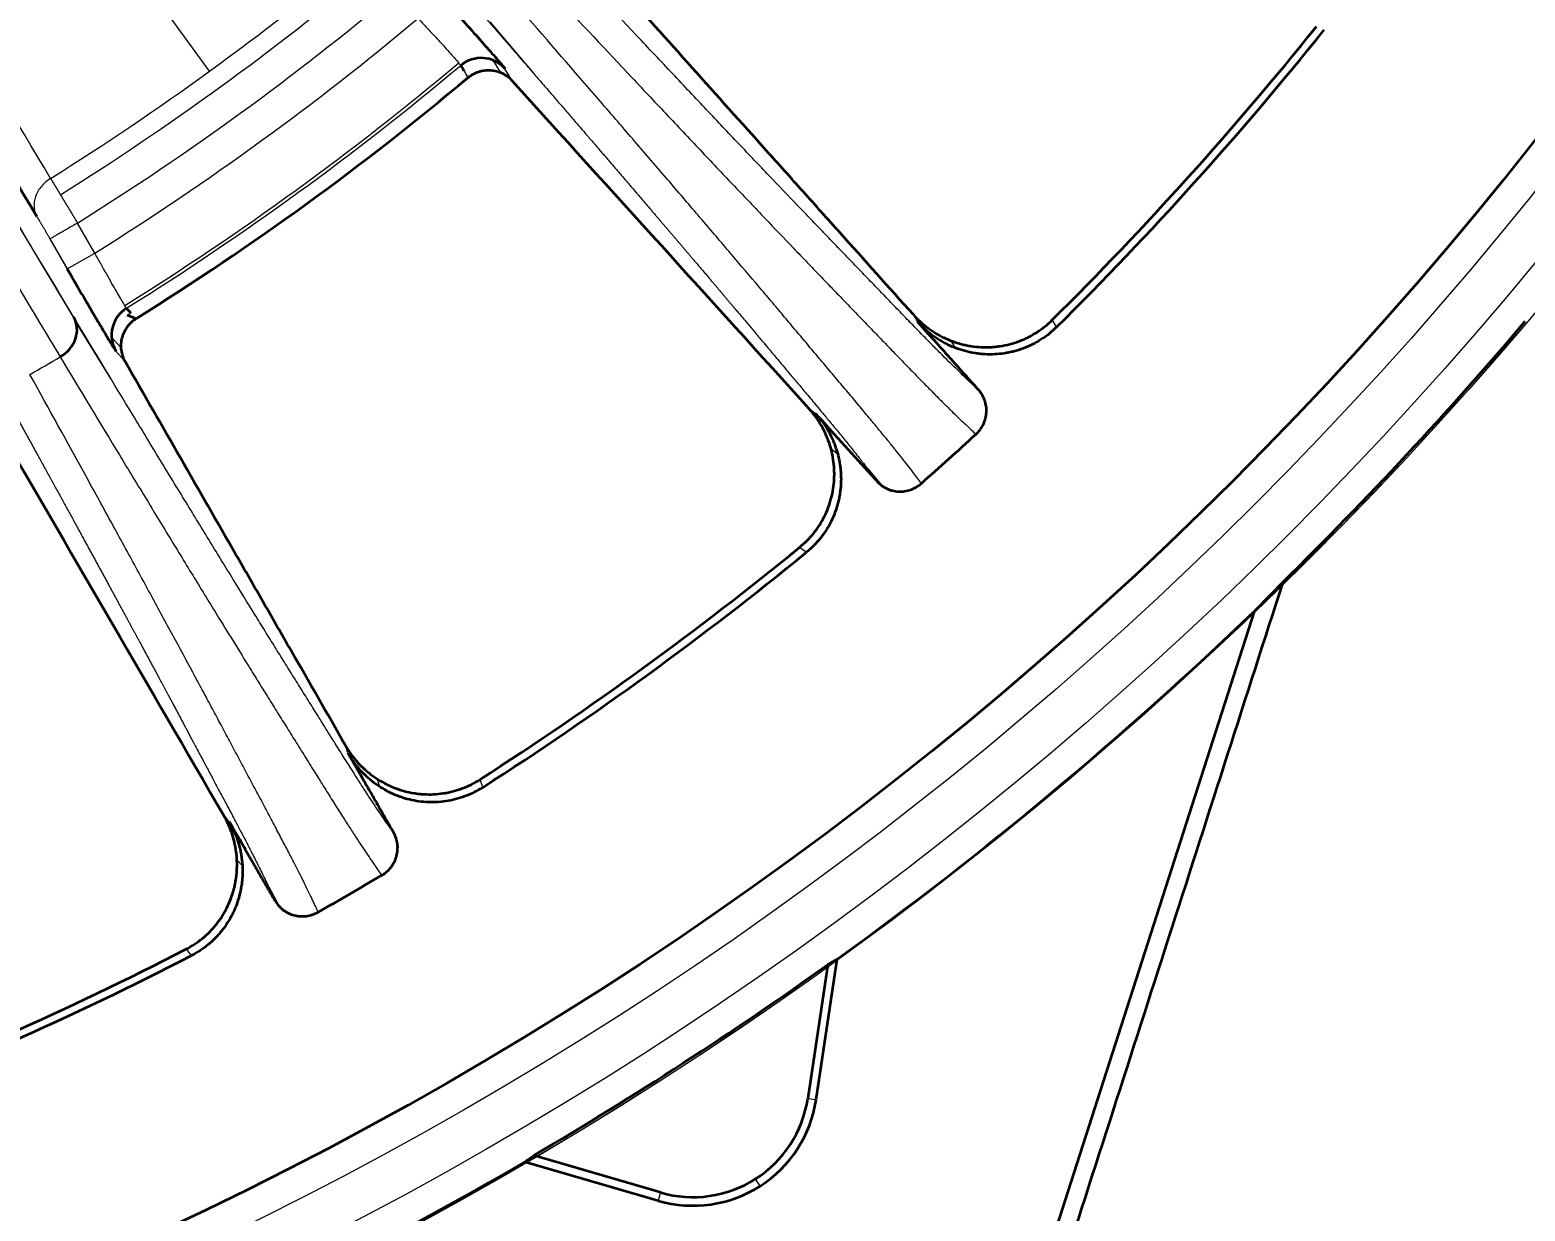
# Model space of a CAD drawing. Header units: millimetres. Extents: x 261 to 3841, y 268 to 4746.
# Drawn here: x 437.51 to 461.14, y 422.74 to 441.41 of the extents above; entities that cross this region are included whole.
import ezdxf
from ezdxf.lldxf.tags import DXFTag

# ---------------------------------------------------------------- set-up
doc = ezdxf.new("R2010")
doc.units = ezdxf.units.MM
doc.layers.add('20', color=7, linetype='Continuous', true_color=0xffffff)
doc.layers.add('dim', color=82, linetype='Continuous', lineweight=5)
doc.styles.add('TXT', font='txt.shx', dxfattribs={"bigfont": 'gbcbig.shx'})
tags = doc.linetypes.add('DASHED', pattern=[25.72, 12.86, -12.86]).pattern_tags.tags
tags[6:7] = [DXFTag(74, 4), DXFTag(75, 0), DXFTag(340, '0'), DXFTag(46, 0.0), DXFTag(50, 0.0), DXFTag(44, 0.0), DXFTag(45, 0.0)]
tags[4:5] = [DXFTag(74, 4), DXFTag(75, 0), DXFTag(340, '0'), DXFTag(46, 0.0), DXFTag(50, 0.0), DXFTag(44, 0.0), DXFTag(45, 0.0)]
doc.dimstyles.new('2-2', dxfattribs={"dimscale": 2, "dimtxt": 2.5, "dimasz": 2, "dimexe": 0.5, "dimexo": 0.5, "dimgap": 0.66, "dimtad": 0, "dimzin": 9, "dimdsep": 46, "dimtxsty": 'TXT', "dimblk": 'CLOSEDBLANK', "dimcen": 0.1, "dimclrd": 256, "dimclre": 256, "dimclrt": 7, "dimazin": 2, "dimtfac": 1, "dimtofl": 0, "dimtmove": 0, "dimatfit": 0, "dimldrblk": 'CLOSEDBLANK', "dimfxl": 0, "dimlwd": 0, "dimlwe": 0, "dimarcsym": 0})

# ---------------------------------------------------------------- blocks, each defined once
blk = doc.blocks.new('*D29')
at = {"layer": 'DEFPOINTS', "color": 0, "lineweight": 18, "transparency": 16777216}
for p in [(414.609, 446.191), (459.479, 356.191), (570.876, 356.191)]:
    blk.add_point(p, dxfattribs=at)
at = {"layer": 'dim', "lineweight": 0, "transparency": 16777216}
blk.add_line((460.479, 356.191), (570.876, 356.191), dxfattribs=at)
at = {"layer": 'dim', "color": 7, "lineweight": 18, "transparency": 16777216, "insert": (575.625, 356.191), "char_height": 5, "attachment_point": 5, "style": 'TXT'}
blk.add_mtext('90', dxfattribs=at)
blk = doc.blocks.new('_ClosedBlank')
at = {"color": 0, "linetype": 'ByBlock', "lineweight": -2}
for p, q in [((-1, 0.1667), (0, 0)), ((-1, 0.1667), (-1, -0.1667)), ((0, 0), (-1, -0.1667))]:
    blk.add_line(p, q, dxfattribs=at)
blk = doc.blocks.new('*D30')
at = {"layer": 'DEFPOINTS', "color": 0, "lineweight": 18, "transparency": 16777216}
for p in [(414.609, 446.191), (542.206, 271.191), (570.876, 271.191)]:
    blk.add_point(p, dxfattribs=at)
at = {"layer": 'dim', "lineweight": 0, "transparency": 16777216}
blk.add_line((543.205, 271.191), (570.876, 271.191), dxfattribs=at)
at = {"layer": 'dim', "color": 7, "lineweight": 18, "transparency": 16777216, "insert": (577.708, 271.191), "char_height": 5, "attachment_point": 5, "style": 'TXT'}
blk.add_mtext('175', dxfattribs=at)

msp = doc.modelspace()

# ---------------------------------------------------------------- linework, layer by layer
at = {"layer": '20', "color": 7, "linetype": 'Continuous', "lineweight": 13}
for p, q in [((440.353, 440.756), (432.76, 451.207)), ((444.782, 441.536), (445.463, 440.73)), ((444.827, 440.93), (444.941, 440.739)), ((445.127, 440.613), (445.019, 440.795)), ((436.322, 439.996), (438.239, 436.798)), ((438.54, 437.882), (438.267, 438.356)), ((438.103, 437.635), (437.834, 438.101)), ((438.11, 437.633), (437.836, 438.107)), ((438.105, 437.631), (438.54, 437.882)), ((438.799, 435.889), (438.243, 436.785)), ((438.952, 436.388), (438.805, 436.555)), ((438.874, 436.33), (439.014, 436.172)), ((452.139, 436.382), (452.071, 436.495)), ((450.276, 434.705), (450.171, 434.784)), ((450.75, 434.471), (450.976, 434.204)), ((443.041, 429.449), (442.999, 429.574)), ((440.872, 428.197), (440.785, 428.296)), ((441.287, 427.869), (441.452, 427.561)), ((449.808, 424.524), (449.931, 424.505)), ((449.052, 423.14), (448.979, 423.253)), ((447.444, 422.914), (447.478, 423.033))]:
    msp.add_line(p, q, dxfattribs=at)
at = {"layer": '20', "color": 7, "linetype": 'Continuous', "lineweight": 35}
for p, q in [((456.856, 432.22), (450.042, 411.014)), ((450.119, 426.641), (449.803, 424.524)), ((449.936, 424.505), (450.267, 426.726)), ((447.48, 423.037), (445.475, 423.622)), ((445.339, 423.522), (447.442, 422.909))]:
    msp.add_line(p, q, dxfattribs=at)
at = {"layer": '20', "color": 7, "linetype": 'DASHED', "lineweight": 13}
for radius in [60.992, 60.991]:
    msp.add_circle((414.609, 476.191), radius, dxfattribs=at)
at = {"layer": '20', "color": 7, "linetype": 'Continuous', "lineweight": 13}
for radius in [60.489, 59.774, 59.271]:
    msp.add_circle((414.609, 476.191), radius, dxfattribs=at)
at = {"layer": '20', "color": 7, "linetype": 'Continuous', "lineweight": 35}
msp.add_circle((414.609, 476.191), 59.271, dxfattribs=at)
at = {"layer": '20', "color": 7, "linetype": 'Continuous', "lineweight": 13}
for radius, start, end in [(43.799, 302.0337, 309.9663), (44.1, 302.0286, 309.971), (44.622, 302.0179, 309.9821), (45.17, 301.9934, 310.0066), (46.123, 301.9455, 310.0545), (46.173, 301.9475, 310.0525), (46.291, 299.6576, 300.3423)]:
    msp.add_arc((414.609, 476.191), radius, start, end, dxfattribs=at)
at = {"layer": '20', "color": 7, "linetype": 'Continuous', "lineweight": 35}
for centre, radius, start, end in [((414.609, 476.191), 55.453, 314.774, 321.226), ((414.609, 476.191), 55.582, 314.7401, 321.2599), ((414.609, 476.191), 46.395, 302.0044, 310.0075), ((414.609, 476.191), 60.96, 314.46333, 319.75037), ((414.609, 476.191), 55.927, 311.4048, 312.5952), ((414.609, 476.191), 55.453, 302.774, 309.226), ((414.609, 476.191), 55.582, 302.7401, 309.2599), ((414.609, 476.191), 60.978, 305.78793, 313.85517), ((414.609, 476.191), 55.927, 299.4047, 300.5951), ((414.609, 476.191), 55.453, 290.774, 297.226), ((414.609, 476.191), 55.582, 290.7401, 297.2599), ((414.609, 476.191), 60.96, 300.42011, 305.62826), ((447.992, 424.795), 1.965, 253.7347, 351.5029), ((447.992, 424.795), 1.831, 253.7347, 351.5029), ((414.609, 476.191), 60.978, 285.78793, 300.26236)]:
    msp.add_arc(centre, radius, start, end, dxfattribs=at)
for centre, major_axis, ratio, start_param, end_param in [((444.643, 440.463), (0.432, 0.256), 0.998592, 0.198743, 1.735037), ((439.306, 436.585), (0.377, 0.332), 0.998592, 1.406579, 2.94291), ((437.773, 436.617), (-0.43, -0.259), 0.869513, 1.56011, 3.120388), ((410.897, 477.383), (-61.381, 19.683), 0.998171, 2.674503, 2.684561), ((421.9, 475.065), (-55.913, 7.044), 0.991372, 2.219581, 2.222621), ((412.537, 469.139), (15.358, 54.353), 0.991507, 4.044532, 4.04753)]:
    msp.add_ellipse(centre, major_axis=major_axis, ratio=ratio, start_param=start_param, end_param=end_param, dxfattribs=at)
at = {"layer": '20', "color": 7, "linetype": 'Continuous', "lineweight": 13}
for points in [[(437.841, 439.06), (435.631, 442.756), (433.422, 446.452), (431.213, 450.147)], [(444.375, 440.756), (444.394, 440.723), (444.413, 440.691), (444.433, 440.658)], [(439.103, 436.933), (439.088, 436.923), (439.072, 436.913), (439.057, 436.904)], [(453.73, 436.715), (453.709, 436.75), (453.688, 436.785), (453.668, 436.82)], [(449.68, 433.23), (449.713, 433.206), (449.746, 433.182), (449.779, 433.157)], [(444.667, 429.443), (444.654, 429.482), (444.641, 429.521), (444.628, 429.56)], [(439.982, 426.877), (440.009, 426.847), (440.036, 426.816), (440.063, 426.785)]]:
    msp.add_open_spline(points, degree=3, dxfattribs=at)
at = {"layer": '20', "color": 7, "linetype": 'Continuous', "lineweight": 35}
for points, degree in [([(430.787, 449.904), (433.066, 446.09), (435.344, 442.275), (437.623, 438.461)], 3), ([(444.321, 440.847), (444.338, 440.818), (444.355, 440.789), (444.372, 440.76)], 3), ([(445.129, 440.609), (446.707, 438.865), (448.271, 437.137), (449.822, 435.424)], 3), ([(439.041, 437.011), (439.063, 436.986), (439.085, 436.96), (439.107, 436.935)], 3), ([(439.053, 436.901), (439.101, 436.883), (439.149, 436.865), (439.197, 436.847)], 3), ([(451.538, 436.796), (451.651, 436.669), (451.764, 436.543), (451.877, 436.417)], 3), ([(451.877, 436.417), (452.191, 436.066), (452.504, 435.716)], 2), ([(449.927, 435.345), (450.041, 435.219), (450.155, 435.094), (450.269, 434.968)], 3), ([(437.065, 435.041), (438.245, 433.007), (439.416, 430.991), (440.577, 428.994)], 3), ([(457.308, 432.683), (450.292, 410.848)], 1), ([(442.541, 429.978), (442.625, 429.831), (442.709, 429.684), (442.794, 429.537)], 3), ([(440.663, 428.895), (440.749, 428.748), (440.834, 428.601), (440.919, 428.455)], 3), ([(441.391, 427.643), (441.155, 428.048), (440.919, 428.455)], 2)]:
    msp.add_open_spline(points, degree=degree, dxfattribs=at)
at = {"layer": '20', "color": 7, "linetype": 'Continuous', "lineweight": 13}
for points, knots in [([(452.504, 435.716), (452.455, 435.76), (452.402, 435.809), (452.284, 435.921), (452.219, 435.984), (452.072, 436.127), (451.99, 436.208), (451.853, 436.346), (451.805, 436.394), (451.703, 436.497), (451.65, 436.551), (451.539, 436.665), (451.481, 436.725), (451.361, 436.848), (451.3, 436.912), (451.173, 437.043), (451.108, 437.11), (450.978, 437.246), (450.912, 437.314), (450.779, 437.452), (450.713, 437.521), (450.581, 437.657), (450.516, 437.725), (450.386, 437.86), (450.321, 437.927), (450.191, 438.062), (450.126, 438.13), (449.992, 438.269), (449.924, 438.34), (449.785, 438.485), (449.714, 438.559), (449.497, 438.785), (449.348, 438.941), (449.038, 439.266), (448.879, 439.434), (448.549, 439.782), (448.379, 439.961), (448.03, 440.331), (447.851, 440.521), (447.482, 440.912), (447.292, 441.114), (446.709, 441.734), (446.3, 442.171), (445.871, 442.631)], [0, 0, 0, 0, 0.062521, 0.062521, 0.125043, 0.125043, 0.187564, 0.187564, 0.218825, 0.218825, 0.250086, 0.250086, 0.281347, 0.281347, 0.312607, 0.312607, 0.343868, 0.343868, 0.375129, 0.375129, 0.40639, 0.40639, 0.43765, 0.43765, 0.468911, 0.468911, 0.500172, 0.500172, 0.531433, 0.531433, 0.562693, 0.562693, 0.625215, 0.625215, 0.687736, 0.687736, 0.750258, 0.750258, 0.812779, 0.812779, 0.875301, 0.875301, 1, 1, 1, 1]), ([(445.788, 441.975), (446.221, 441.512), (446.633, 441.073), (447.219, 440.448), (447.409, 440.246), (447.78, 439.853), (447.96, 439.662), (448.31, 439.291), (448.481, 439.111), (448.812, 438.762), (448.972, 438.593), (449.283, 438.267), (449.433, 438.11), (449.651, 437.882), (449.722, 437.808), (449.862, 437.662), (449.931, 437.591), (450.032, 437.486), (450.065, 437.451), (450.131, 437.383), (450.164, 437.349), (450.261, 437.248), (450.326, 437.181), (450.455, 437.047), (450.52, 436.98), (450.651, 436.844), (450.717, 436.775), (450.849, 436.638), (450.915, 436.57), (451.046, 436.434), (451.111, 436.366), (451.238, 436.235), (451.3, 436.17), (451.421, 436.045), (451.48, 435.985), (451.593, 435.869), (451.647, 435.814), (451.75, 435.71), (451.799, 435.66), (451.892, 435.566), (451.936, 435.522), (452.02, 435.44), (452.059, 435.401), (452.171, 435.291), (452.238, 435.227), (452.358, 435.114), (452.412, 435.064), (452.461, 435.019)], [0, 0, 0, 0, 0.125, 0.125, 0.1875, 0.1875, 0.25, 0.25, 0.3125, 0.3125, 0.375, 0.375, 0.4375, 0.4375, 0.46875, 0.46875, 0.5, 0.5, 0.515625, 0.515625, 0.53125, 0.53125, 0.5625, 0.5625, 0.59375, 0.59375, 0.625, 0.625, 0.65625, 0.65625, 0.6875, 0.6875, 0.71875, 0.71875, 0.75, 0.75, 0.78125, 0.78125, 0.8125, 0.8125, 0.84375, 0.84375, 0.875, 0.875, 0.9375, 0.9375, 1, 1, 1, 1]), ([(443.647, 441.592), (443.69, 441.545), (443.734, 441.499), (443.819, 441.407), (443.86, 441.362), (443.94, 441.275), (443.979, 441.233), (444.051, 441.154), (444.085, 441.117), (444.147, 441.048), (444.175, 441.017), (444.224, 440.962), (444.245, 440.937), (444.28, 440.897), (444.294, 440.881), (444.31, 440.861), (444.315, 440.855), (444.318, 440.851)], [0, 0, 0, 0, 0.13013, 0.13013, 0.26026, 0.26026, 0.39039, 0.39039, 0.520519, 0.520519, 0.650649, 0.650649, 0.780779, 0.780779, 0.910909, 0.910909, 1, 1, 1, 1]), ([(444.717, 441.591), (444.743, 441.561), (444.797, 441.499), (444.878, 441.406), (444.958, 441.313), (445.037, 441.222), (445.115, 441.132), (445.191, 441.044), (445.267, 440.957), (445.341, 440.871), (445.414, 440.787), (445.486, 440.703), (445.557, 440.621), (445.627, 440.541), (445.695, 440.461), (445.763, 440.383), (445.829, 440.306), (445.894, 440.231), (445.959, 440.156), (446.022, 440.083), (446.084, 440.01), (446.145, 439.939), (446.206, 439.87), (446.265, 439.801), (446.323, 439.733), (446.38, 439.667), (446.437, 439.601), (446.492, 439.537), (446.547, 439.473), (446.6, 439.411), (446.653, 439.35), (446.704, 439.29), (446.755, 439.23), (446.805, 439.172), (446.855, 439.115), (446.903, 439.059), (446.95, 439.003), (446.997, 438.949), (447.043, 438.895), (447.088, 438.843), (447.132, 438.791), (447.176, 438.74), (447.218, 438.69), (447.26, 438.641), (447.301, 438.593), (447.342, 438.546), (447.381, 438.5), (447.42, 438.454), (447.458, 438.41), (447.496, 438.366), (447.533, 438.323), (447.569, 438.281), (447.604, 438.239), (447.639, 438.199), (447.672, 438.159), (447.706, 438.12), (447.738, 438.082), (447.77, 438.044), (447.801, 438.008), (447.832, 437.972), (447.862, 437.936), (447.891, 437.902), (447.92, 437.868), (447.948, 437.835), (447.975, 437.803), (448.002, 437.771), (448.029, 437.741), (448.054, 437.71), (448.079, 437.681), (448.104, 437.652), (448.128, 437.624), (448.151, 437.597), (448.174, 437.57), (448.196, 437.544), (448.217, 437.518), (448.239, 437.493), (448.259, 437.469), (448.279, 437.445), (448.299, 437.422), (448.317, 437.4), (448.336, 437.378), (448.354, 437.357), (448.371, 437.337), (448.388, 437.317), (448.404, 437.297), (448.42, 437.279), (448.436, 437.26), (448.45, 437.243), (448.465, 437.226), (448.479, 437.209), (448.492, 437.193), (448.505, 437.178), (448.518, 437.163), (448.53, 437.149), (448.541, 437.135), (448.552, 437.122), (448.563, 437.11), (448.573, 437.098), (448.583, 437.086), (448.592, 437.075), (448.601, 437.065), (448.609, 437.055), (448.617, 437.045), (448.625, 437.036), (448.632, 437.028), (448.638, 437.02), (448.645, 437.013), (448.65, 437.006), (448.656, 437), (448.66, 436.994), (448.665, 436.989), (448.669, 436.984), (448.673, 436.98), (448.676, 436.976), (448.678, 436.973), (448.681, 436.97), (448.683, 436.968), (448.684, 436.966), (448.685, 436.965), (448.686, 436.964), (448.735, 436.906), (448.817, 436.808), (448.92, 436.685), (449.013, 436.575), (449.1, 436.471), (449.189, 436.366), (449.257, 436.285), (449.321, 436.209), (449.396, 436.119), (449.498, 435.998), (449.623, 435.849), (449.77, 435.674), (449.889, 435.533), (449.975, 435.43), (450.027, 435.367), (450.084, 435.299), (450.144, 435.226), (450.208, 435.149), (450.298, 435.039), (450.416, 434.895), (450.527, 434.756), (450.612, 434.649), (450.668, 434.578), (450.712, 434.521), (450.741, 434.484), (450.76, 434.459), (450.772, 434.443), (450.784, 434.428), (450.795, 434.412), (450.807, 434.397), (450.818, 434.382), (450.829, 434.368), (450.84, 434.353), (450.85, 434.339), (450.86, 434.325), (450.871, 434.312), (450.88, 434.298), (450.89, 434.285), (450.897, 434.276), (450.9, 434.272)], [0, 0, 0, 0, 0.008025, 0.016323, 0.024551, 0.032708, 0.040795, 0.04881, 0.056756, 0.064631, 0.072435, 0.080168, 0.087831, 0.095424, 0.102946, 0.110397, 0.117777, 0.125087, 0.132327, 0.139496, 0.146594, 0.153621, 0.160578, 0.167465, 0.174281, 0.181026, 0.187701, 0.194306, 0.200839, 0.207303, 0.213696, 0.220018, 0.22627, 0.232451, 0.238562, 0.244603, 0.250572, 0.256471, 0.262299, 0.268057, 0.273744, 0.27936, 0.284905, 0.29038, 0.295785, 0.301118, 0.306381, 0.311573, 0.316695, 0.321746, 0.326726, 0.331635, 0.336474, 0.341243, 0.34594, 0.350567, 0.355124, 0.359609, 0.364025, 0.368369, 0.372643, 0.376846, 0.380978, 0.38504, 0.389032, 0.392952, 0.396802, 0.400582, 0.40429, 0.407928, 0.411496, 0.414993, 0.418419, 0.421774, 0.425059, 0.428274, 0.431417, 0.43449, 0.437493, 0.440425, 0.443286, 0.446076, 0.448796, 0.451446, 0.454024, 0.456532, 0.45897, 0.461337, 0.463633, 0.465858, 0.468013, 0.470098, 0.472111, 0.474054, 0.475927, 0.477728, 0.479459, 0.48112, 0.48271, 0.484229, 0.485678, 0.487056, 0.488363, 0.4896, 0.490766, 0.491861, 0.492886, 0.493841, 0.494724, 0.495537, 0.49628, 0.496951, 0.497552, 0.498083, 0.498543, 0.498932, 0.49925, 0.499498, 0.499676, 0.499782, 0.499818, 0.524255, 0.542145, 0.553472, 0.572373, 0.587632, 0.599245, 0.607211, 0.620351, 0.637658, 0.659123, 0.684738, 0.71449, 0.723397, 0.733498, 0.744791, 0.757278, 0.770957, 0.78583, 0.818469, 0.857157, 0.879689, 0.899099, 0.915384, 0.928542, 0.933644, 0.938746, 0.943849, 0.948952, 0.954055, 0.959159, 0.964263, 0.969368, 0.974472, 0.979577, 0.984682, 0.989788, 0.994894, 1, 1, 1, 1]), ([(451.598, 434.242), (451.558, 434.295), (451.514, 434.354), (451.414, 434.486), (451.357, 434.558), (451.26, 434.681), (451.226, 434.725), (451.152, 434.816), (451.113, 434.865), (451.03, 434.967), (450.985, 435.021), (450.892, 435.135), (450.843, 435.194), (450.74, 435.318), (450.686, 435.383), (450.574, 435.517), (450.517, 435.585), (450.399, 435.726), (450.339, 435.797), (450.217, 435.942), (450.156, 436.015), (450.034, 436.16), (449.972, 436.233), (449.881, 436.341), (449.851, 436.377), (449.791, 436.449), (449.761, 436.485), (449.671, 436.592), (449.611, 436.663), (449.491, 436.806), (449.43, 436.879), (449.305, 437.027), (449.241, 437.103), (449.111, 437.257), (449.044, 437.336), (448.841, 437.576), (448.7, 437.742), (448.408, 438.085), (448.257, 438.262), (447.944, 438.628), (447.783, 438.816), (447.45, 439.204), (447.279, 439.403), (446.927, 439.812), (446.746, 440.023), (446.186, 440.671), (445.792, 441.126), (445.377, 441.605)], [0, 0, 0, 0, 0.0625, 0.0625, 0.125, 0.125, 0.15625, 0.15625, 0.1875, 0.1875, 0.21875, 0.21875, 0.25, 0.25, 0.28125, 0.28125, 0.3125, 0.3125, 0.34375, 0.34375, 0.375, 0.375, 0.40625, 0.40625, 0.421875, 0.421875, 0.4375, 0.4375, 0.46875, 0.46875, 0.5, 0.5, 0.53125, 0.53125, 0.5625, 0.5625, 0.625, 0.625, 0.6875, 0.6875, 0.75, 0.75, 0.8125, 0.8125, 0.875, 0.875, 1, 1, 1, 1]), ([(438.205, 436.873), (437.912, 437.36), (437.301, 438.377), (436.637, 439.487), (436.296, 440.058)], [0, 0, 0, 0, 0.49989, 1, 1, 1, 1]), ([(436.068, 439.452), (436.153, 439.31), (436.237, 439.168), (436.406, 438.885), (436.491, 438.744), (436.742, 438.325), (436.906, 438.051), (437.388, 437.246), (437.697, 436.732), (437.993, 436.24)], [0, 0, 0, 0, 0.123905, 0.123905, 0.249061, 0.249061, 0.499374, 0.499374, 1, 1, 1, 1]), ([(437.841, 439.06), (437.816, 439.045), (437.791, 439.027), (437.744, 438.987), (437.721, 438.965), (437.68, 438.917), (437.661, 438.891), (437.628, 438.836), (437.615, 438.807), (437.594, 438.749), (437.587, 438.72), (437.578, 438.662), (437.578, 438.633), (437.582, 438.578), (437.587, 438.552), (437.601, 438.505), (437.611, 438.484), (437.621, 438.465)], [0, 0, 0, 0, 0.126107, 0.126107, 0.252215, 0.252215, 0.378322, 0.378322, 0.504429, 0.504429, 0.630537, 0.630537, 0.756644, 0.756644, 0.882751, 0.882751, 1, 1, 1, 1]), ([(437.841, 439.06), (437.842, 439.058), (437.844, 439.055), (437.847, 439.049), (437.85, 439.044), (437.854, 439.038), (437.857, 439.033), (437.861, 439.027), (437.865, 439.021), (437.868, 439.015), (437.872, 439.008), (437.876, 439.002), (437.88, 438.996), (437.884, 438.989), (437.888, 438.983), (437.892, 438.976), (437.896, 438.969), (437.9, 438.962), (437.905, 438.955), (437.909, 438.948), (437.914, 438.94), (437.918, 438.933), (437.923, 438.925), (437.927, 438.918), (437.932, 438.91), (437.937, 438.902), (437.942, 438.894), (437.947, 438.886), (437.952, 438.877), (437.957, 438.869), (437.962, 438.86), (437.967, 438.852), (437.973, 438.843), (437.978, 438.834), (437.983, 438.825), (437.989, 438.816), (437.994, 438.807), (438, 438.798), (438.006, 438.788), (438.012, 438.779), (438.017, 438.769), (438.023, 438.759), (438.029, 438.749), (438.035, 438.739), (438.041, 438.729), (438.048, 438.719), (438.054, 438.709), (438.06, 438.698), (438.067, 438.688), (438.073, 438.677), (438.079, 438.666), (438.086, 438.656), (438.093, 438.645), (438.099, 438.634), (438.106, 438.622), (438.113, 438.611), (438.12, 438.6), (438.127, 438.588), (438.134, 438.577), (438.141, 438.565), (438.148, 438.554), (438.155, 438.542), (438.162, 438.53), (438.169, 438.518), (438.176, 438.506), (438.184, 438.494), (438.191, 438.482), (438.198, 438.469), (438.206, 438.457), (438.213, 438.445), (438.221, 438.432), (438.228, 438.42), (438.236, 438.407), (438.244, 438.394), (438.251, 438.382), (438.259, 438.369), (438.264, 438.36), (438.267, 438.356)], [0, 0, 0, 0, 0.011136, 0.022331, 0.033585, 0.044899, 0.056273, 0.067705, 0.079197, 0.090749, 0.10236, 0.11403, 0.12576, 0.137549, 0.149397, 0.161305, 0.173272, 0.185298, 0.197384, 0.20953, 0.221735, 0.233999, 0.246322, 0.258705, 0.271147, 0.283649, 0.29621, 0.308831, 0.321511, 0.33425, 0.347049, 0.359907, 0.372824, 0.385801, 0.398837, 0.411933, 0.425088, 0.438302, 0.451576, 0.46491, 0.478302, 0.491754, 0.505266, 0.518837, 0.532467, 0.546157, 0.559906, 0.573714, 0.587582, 0.601509, 0.615496, 0.629542, 0.643647, 0.657812, 0.672036, 0.68632, 0.700663, 0.715066, 0.729528, 0.744049, 0.75863, 0.77327, 0.787969, 0.802728, 0.817546, 0.832424, 0.847361, 0.862358, 0.877414, 0.892529, 0.907704, 0.922938, 0.938232, 0.953585, 0.968997, 0.984469, 1, 1, 1, 1]), ([(438.267, 438.356), (438.238, 438.34), (438.21, 438.323), (438.154, 438.291), (438.127, 438.276), (438.075, 438.245), (438.05, 438.231), (438.003, 438.204), (437.981, 438.191), (437.94, 438.168), (437.922, 438.157), (437.89, 438.139), (437.877, 438.131), (437.855, 438.118), (437.846, 438.113), (437.839, 438.109), (437.837, 438.108), (437.836, 438.107)], [0, 0, 0, 0, 0.136465, 0.136465, 0.272931, 0.272931, 0.409396, 0.409396, 0.545861, 0.545861, 0.682326, 0.682326, 0.818792, 0.818792, 0.955257, 0.955257, 1, 1, 1, 1]), ([(439.038, 437.015), (439.035, 437.019), (439.03, 437.025), (439.016, 437.047), (439.005, 437.065), (438.978, 437.11), (438.962, 437.138), (438.924, 437.202), (438.903, 437.238), (438.857, 437.318), (438.832, 437.362), (438.779, 437.455), (438.751, 437.504), (438.693, 437.607), (438.663, 437.661), (438.602, 437.77), (438.571, 437.826), (438.54, 437.882)], [0, 0, 0, 0, 0.089044, 0.089044, 0.219181, 0.219181, 0.349317, 0.349317, 0.479454, 0.479454, 0.60959, 0.60959, 0.739727, 0.739727, 0.869863, 0.869863, 1, 1, 1, 1]), ([(443.261, 428.722), (443.222, 428.775), (443.181, 428.834), (443.088, 428.968), (443.037, 429.043), (442.923, 429.214), (442.86, 429.31), (442.755, 429.473), (442.718, 429.531), (442.64, 429.652), (442.599, 429.716), (442.514, 429.851), (442.47, 429.921), (442.379, 430.066), (442.331, 430.142), (442.235, 430.296), (442.185, 430.375), (442.086, 430.535), (442.035, 430.616), (441.934, 430.778), (441.884, 430.859), (441.783, 431.02), (441.734, 431.1), (441.634, 431.259), (441.585, 431.338), (441.486, 431.497), (441.436, 431.577), (441.334, 431.741), (441.282, 431.824), (441.176, 431.995), (441.122, 432.082), (440.958, 432.348), (440.844, 432.533), (440.609, 432.915), (440.488, 433.112), (440.238, 433.521), (440.109, 433.732), (439.844, 434.166), (439.708, 434.389), (439.429, 434.849), (439.285, 435.085), (438.844, 435.813), (438.535, 436.325), (438.21, 436.864)], [0, 0, 0, 0, 0.062521, 0.062521, 0.125043, 0.125043, 0.187564, 0.187564, 0.218825, 0.218825, 0.250086, 0.250086, 0.281347, 0.281347, 0.312607, 0.312607, 0.343868, 0.343868, 0.375129, 0.375129, 0.40639, 0.40639, 0.43765, 0.43765, 0.468911, 0.468911, 0.500172, 0.500172, 0.531433, 0.531433, 0.562693, 0.562693, 0.625215, 0.625215, 0.687736, 0.687736, 0.750258, 0.750258, 0.812779, 0.812779, 0.875301, 0.875301, 1, 1, 1, 1]), ([(451.536, 436.8), (451.53, 436.809), (451.525, 436.818), (451.504, 436.853), (451.489, 436.879), (451.473, 436.905)], [0, 0, 0, 0, 0.257497, 0.257497, 1, 1, 1, 1]), ([(436.865, 436.088), (436.885, 436.052), (436.925, 435.98), (436.984, 435.873), (437.043, 435.766), (437.102, 435.66), (437.159, 435.556), (437.216, 435.454), (437.271, 435.353), (437.326, 435.253), (437.38, 435.155), (437.433, 435.059), (437.485, 434.964), (437.537, 434.871), (437.587, 434.779), (437.637, 434.688), (437.686, 434.599), (437.734, 434.512), (437.782, 434.425), (437.828, 434.34), (437.874, 434.257), (437.919, 434.175), (437.964, 434.094), (438.007, 434.014), (438.05, 433.936), (438.092, 433.859), (438.134, 433.783), (438.175, 433.709), (438.215, 433.636), (438.254, 433.564), (438.293, 433.493), (438.331, 433.423), (438.368, 433.354), (438.405, 433.287), (438.441, 433.221), (438.477, 433.156), (438.512, 433.092), (438.546, 433.029), (438.58, 432.967), (438.613, 432.906), (438.646, 432.846), (438.678, 432.788), (438.709, 432.73), (438.74, 432.673), (438.77, 432.618), (438.8, 432.563), (438.829, 432.51), (438.858, 432.457), (438.886, 432.405), (438.913, 432.355), (438.94, 432.305), (438.966, 432.256), (438.992, 432.208), (439.018, 432.162), (439.043, 432.116), (439.067, 432.071), (439.091, 432.026), (439.114, 431.983), (439.137, 431.941), (439.16, 431.899), (439.182, 431.859), (439.203, 431.819), (439.224, 431.78), (439.245, 431.742), (439.265, 431.705), (439.285, 431.668), (439.304, 431.632), (439.323, 431.598), (439.341, 431.564), (439.359, 431.53), (439.377, 431.498), (439.394, 431.466), (439.41, 431.435), (439.427, 431.405), (439.443, 431.375), (439.458, 431.347), (439.473, 431.319), (439.488, 431.292), (439.502, 431.265), (439.516, 431.239), (439.529, 431.214), (439.542, 431.19), (439.555, 431.166), (439.568, 431.143), (439.579, 431.121), (439.591, 431.099), (439.602, 431.078), (439.613, 431.058), (439.624, 431.038), (439.634, 431.019), (439.644, 431.001), (439.653, 430.983), (439.662, 430.966), (439.671, 430.95), (439.68, 430.934), (439.688, 430.919), (439.696, 430.904), (439.703, 430.89), (439.71, 430.877), (439.717, 430.864), (439.723, 430.852), (439.729, 430.841), (439.735, 430.83), (439.741, 430.82), (439.746, 430.81), (439.751, 430.801), (439.755, 430.793), (439.759, 430.785), (439.763, 430.777), (439.767, 430.771), (439.77, 430.765), (439.773, 430.759), (439.776, 430.754), (439.778, 430.75), (439.78, 430.746), (439.782, 430.743), (439.783, 430.74), (439.784, 430.738), (439.785, 430.737), (439.785, 430.736), (439.821, 430.669), (439.882, 430.556), (439.957, 430.414), (440.024, 430.288), (440.088, 430.168), (440.153, 430.046), (440.203, 429.953), (440.255, 429.855), (440.325, 429.724), (440.426, 429.534), (440.553, 429.295), (440.656, 429.103), (440.727, 428.967), (440.765, 428.895), (440.806, 428.817), (440.851, 428.733), (440.897, 428.644), (440.962, 428.518), (441.047, 428.353), (441.127, 428.194), (441.188, 428.072), (441.228, 427.99), (441.259, 427.926), (441.28, 427.883), (441.293, 427.855), (441.302, 427.837), (441.31, 427.819), (441.318, 427.802), (441.326, 427.785), (441.334, 427.768), (441.342, 427.751), (441.349, 427.735), (441.357, 427.719), (441.364, 427.703), (441.371, 427.688), (441.378, 427.672), (441.385, 427.657), (441.389, 427.648), (441.391, 427.643)], [0, 0, 0, 0, 0.008025, 0.016323, 0.024551, 0.032708, 0.040795, 0.048811, 0.056756, 0.064631, 0.072435, 0.080168, 0.087831, 0.095424, 0.102946, 0.110397, 0.117777, 0.125087, 0.132327, 0.139496, 0.146594, 0.153621, 0.160578, 0.167465, 0.174281, 0.181026, 0.187701, 0.194305, 0.200839, 0.207303, 0.213696, 0.220018, 0.22627, 0.232451, 0.238562, 0.244603, 0.250572, 0.256471, 0.262299, 0.268057, 0.273744, 0.27936, 0.284905, 0.29038, 0.295785, 0.301118, 0.306381, 0.311573, 0.316695, 0.321746, 0.326726, 0.331635, 0.336474, 0.341243, 0.34594, 0.350567, 0.355124, 0.359609, 0.364024, 0.368369, 0.372643, 0.376846, 0.380978, 0.38504, 0.389032, 0.392952, 0.396802, 0.400582, 0.40429, 0.407928, 0.411496, 0.414993, 0.418419, 0.421774, 0.425059, 0.428274, 0.431417, 0.43449, 0.437493, 0.440425, 0.443286, 0.446076, 0.448796, 0.451446, 0.454024, 0.456532, 0.45897, 0.461337, 0.463633, 0.465858, 0.468013, 0.470097, 0.472111, 0.474054, 0.475927, 0.477728, 0.479459, 0.48112, 0.48271, 0.484229, 0.485678, 0.487056, 0.488363, 0.4896, 0.490766, 0.491861, 0.492886, 0.493841, 0.494724, 0.495537, 0.496279, 0.496951, 0.497552, 0.498083, 0.498543, 0.498932, 0.49925, 0.499498, 0.499676, 0.499782, 0.499818, 0.524255, 0.542144, 0.553472, 0.572373, 0.587632, 0.599245, 0.607211, 0.624277, 0.647858, 0.677936, 0.71449, 0.72339, 0.733487, 0.744779, 0.757267, 0.77095, 0.78583, 0.818432, 0.857156, 0.879651, 0.899048, 0.915346, 0.928542, 0.933644, 0.938746, 0.943849, 0.948952, 0.954055, 0.959159, 0.964263, 0.969367, 0.974472, 0.979577, 0.984682, 0.989788, 0.994894, 1, 1, 1, 1]), ([(437.993, 436.24), (438.32, 435.698), (438.631, 435.182), (439.075, 434.449), (439.219, 434.212), (439.5, 433.751), (439.636, 433.526), (439.902, 433.091), (440.031, 432.879), (440.283, 432.469), (440.405, 432.27), (440.641, 431.886), (440.755, 431.701), (440.92, 431.434), (440.975, 431.346), (441.081, 431.174), (441.133, 431.09), (441.21, 430.967), (441.236, 430.926), (441.286, 430.845), (441.311, 430.805), (441.385, 430.686), (441.434, 430.607), (441.533, 430.449), (441.582, 430.37), (441.682, 430.21), (441.733, 430.129), (441.833, 429.968), (441.884, 429.887), (441.983, 429.727), (442.033, 429.647), (442.13, 429.492), (442.178, 429.416), (442.27, 429.269), (442.315, 429.197), (442.401, 429.061), (442.443, 428.996), (442.522, 428.872), (442.56, 428.813), (442.631, 428.702), (442.665, 428.65), (442.73, 428.552), (442.76, 428.506), (442.847, 428.375), (442.899, 428.299), (442.993, 428.163), (443.035, 428.103), (443.074, 428.049)], [0, 0, 0, 0, 0.125, 0.125, 0.1875, 0.1875, 0.25, 0.25, 0.3125, 0.3125, 0.375, 0.375, 0.4375, 0.4375, 0.46875, 0.46875, 0.5, 0.5, 0.515625, 0.515625, 0.53125, 0.53125, 0.5625, 0.5625, 0.59375, 0.59375, 0.625, 0.625, 0.65625, 0.65625, 0.6875, 0.6875, 0.71875, 0.71875, 0.75, 0.75, 0.78125, 0.78125, 0.8125, 0.8125, 0.84375, 0.84375, 0.875, 0.875, 0.9375, 0.9375, 1, 1, 1, 1]), ([(442.067, 427.468), (442.04, 427.529), (442.01, 427.595), (441.939, 427.745), (441.898, 427.828), (441.829, 427.968), (441.804, 428.018), (441.751, 428.123), (441.723, 428.178), (441.663, 428.296), (441.631, 428.357), (441.563, 428.488), (441.527, 428.556), (441.452, 428.699), (441.413, 428.774), (441.332, 428.928), (441.29, 429.007), (441.204, 429.169), (441.16, 429.251), (441.071, 429.418), (441.026, 429.502), (440.937, 429.67), (440.892, 429.754), (440.825, 429.879), (440.803, 429.92), (440.759, 430.003), (440.737, 430.044), (440.672, 430.167), (440.628, 430.249), (440.54, 430.414), (440.495, 430.498), (440.404, 430.669), (440.357, 430.757), (440.262, 430.935), (440.213, 431.025), (440.064, 431.302), (439.961, 431.494), (439.747, 431.89), (439.635, 432.095), (439.406, 432.518), (439.287, 432.736), (439.043, 433.184), (438.917, 433.414), (438.658, 433.888), (438.524, 434.131), (438.111, 434.882), (437.821, 435.409), (437.514, 435.964)], [0, 0, 0, 0, 0.0625, 0.0625, 0.125, 0.125, 0.15625, 0.15625, 0.1875, 0.1875, 0.21875, 0.21875, 0.25, 0.25, 0.28125, 0.28125, 0.3125, 0.3125, 0.34375, 0.34375, 0.375, 0.375, 0.40625, 0.40625, 0.421875, 0.421875, 0.4375, 0.4375, 0.46875, 0.46875, 0.5, 0.5, 0.53125, 0.53125, 0.5625, 0.5625, 0.625, 0.625, 0.6875, 0.6875, 0.75, 0.75, 0.8125, 0.8125, 0.875, 0.875, 1, 1, 1, 1]), ([(449.826, 435.421), (449.853, 435.401), (449.879, 435.381), (449.912, 435.357), (449.918, 435.353), (449.923, 435.348)], [0, 0, 0, 0, 0.823013, 0.823013, 1, 1, 1, 1]), ([(442.539, 429.983), (442.536, 429.993), (442.532, 430.003), (442.519, 430.041), (442.509, 430.07), (442.5, 430.098)], [0, 0, 0, 0, 0.257497, 0.257497, 1, 1, 1, 1]), ([(440.58, 428.99), (440.602, 428.965), (440.624, 428.94), (440.651, 428.909), (440.655, 428.904), (440.66, 428.898)], [0, 0, 0, 0, 0.823013, 0.823013, 1, 1, 1, 1])]:
    msp.add_open_spline(points, degree=3, knots=knots, dxfattribs=at)
at = {"layer": '20', "color": 7, "linetype": 'Continuous', "lineweight": 35}
for points, knots in [([(451.471, 436.909), (451.086, 437.338), (450.604, 437.877), (450.119, 438.418), (449.925, 438.635), (449.828, 438.744), (449.537, 439.069), (449.342, 439.286), (448.369, 440.372), (447.588, 441.244), (446.805, 442.118)], [0, 0, 0, 0, 0.25, 0.3125, 0.3125, 0.375, 0.375, 0.5, 0.5, 1, 1, 1, 1]), ([(444.02, 441.928), (444.125, 441.812), (444.324, 441.59), (444.604, 441.276), (444.826, 441.024), (444.974, 440.854), (445.013, 440.806), (445.017, 440.799)], [0, 0, 0, 0, 0.199969, 0.399977, 0.599984, 0.799992, 1, 1, 1, 1]), ([(444.435, 440.654), (444.448, 440.664), (444.461, 440.674), (444.487, 440.692), (444.501, 440.701), (444.544, 440.725), (444.573, 440.737), (444.619, 440.752), (444.635, 440.757), (444.666, 440.764), (444.682, 440.766), (444.73, 440.772), (444.762, 440.773), (444.81, 440.77), (444.826, 440.768), (444.858, 440.763), (444.873, 440.76), (444.919, 440.748), (444.949, 440.737), (444.992, 440.716), (445.006, 440.708), (445.033, 440.691), (445.047, 440.683), (445.084, 440.654), (445.108, 440.633), (445.129, 440.609)], [0, 0, 0, 0, 0.0625, 0.0625, 0.125, 0.125, 0.25, 0.25, 0.3125, 0.3125, 0.375, 0.375, 0.5, 0.5, 0.5625, 0.5625, 0.625, 0.625, 0.75, 0.75, 0.8125, 0.8125, 0.875, 0.875, 1, 1, 1, 1]), ([(438.105, 437.631), (438.184, 437.494), (438.334, 437.235), (438.545, 436.874), (438.715, 436.586), (438.831, 436.393), (438.866, 436.34), (438.871, 436.334)], [0, 0, 0, 0, 0.199973, 0.39998, 0.599987, 0.799993, 1, 1, 1, 1]), ([(439.197, 436.847), (439.169, 436.83), (439.143, 436.811), (439.106, 436.778), (439.095, 436.767), (439.073, 436.742), (439.062, 436.73), (439.033, 436.691), (439.016, 436.663), (438.998, 436.626), (438.995, 436.619), (438.988, 436.604), (438.985, 436.596), (438.977, 436.573), (438.967, 436.543), (438.96, 436.511), (438.955, 436.479), (438.953, 436.463), (438.95, 436.414), (438.951, 436.382), (438.96, 436.317), (438.967, 436.286), (438.983, 436.241), (438.988, 436.226), (439.002, 436.197), (439.009, 436.182), (439.017, 436.168)], [0, 0, 0, 0, 0.125, 0.125, 0.1875, 0.1875, 0.25, 0.25, 0.375, 0.375, 0.40625, 0.40625, 0.4375, 0.4375, 0.5, 0.5625, 0.5625, 0.625, 0.625, 0.75, 0.75, 0.875, 0.875, 0.9375, 0.9375, 1, 1, 1, 1]), ([(451.471, 436.909), (451.538, 436.833), (451.612, 436.765), (451.732, 436.675), (451.774, 436.646), (451.839, 436.607), (451.861, 436.594), (451.905, 436.57), (451.928, 436.558), (452.041, 436.503), (452.136, 436.468), (452.259, 436.436), (452.283, 436.431), (452.333, 436.42), (452.359, 436.416), (452.434, 436.404), (452.536, 436.393), (452.638, 436.393), (452.715, 436.397), (452.74, 436.399), (452.792, 436.404), (452.817, 436.407), (452.945, 436.427), (453.045, 436.453), (453.166, 436.498), (453.19, 436.508), (453.238, 436.529), (453.262, 436.54), (453.332, 436.575), (453.378, 436.601), (453.509, 436.685), (453.59, 436.75), (453.665, 436.825)], [0, 0, 0, 0, 0.125, 0.125, 0.1875, 0.1875, 0.21875, 0.21875, 0.25, 0.25, 0.375, 0.375, 0.40625, 0.40625, 0.4375, 0.4375, 0.5, 0.5625, 0.5625, 0.59375, 0.59375, 0.625, 0.625, 0.75, 0.75, 0.78125, 0.78125, 0.8125, 0.8125, 0.875, 0.875, 1, 1, 1, 1]), ([(453.732, 436.71), (453.657, 436.636), (453.575, 436.57), (453.397, 436.457), (453.304, 436.411), (453.159, 436.357), (453.11, 436.341), (453.034, 436.322), (453.009, 436.316), (452.958, 436.305), (452.932, 436.301), (452.805, 436.282), (452.703, 436.277), (452.576, 436.284), (452.551, 436.286), (452.5, 436.291), (452.474, 436.295), (452.398, 436.307), (452.349, 436.317), (452.202, 436.355), (452.108, 436.39), (451.994, 436.445), (451.971, 436.457), (451.927, 436.481), (451.905, 436.494), (451.841, 436.534), (451.799, 436.562), (451.68, 436.652), (451.606, 436.72), (451.538, 436.796)], [0, 0, 0, 0, 0.125, 0.125, 0.25, 0.25, 0.3125, 0.3125, 0.34375, 0.34375, 0.375, 0.375, 0.5, 0.5, 0.53125, 0.53125, 0.5625, 0.5625, 0.625, 0.625, 0.75, 0.75, 0.78125, 0.78125, 0.8125, 0.8125, 0.875, 0.875, 1, 1, 1, 1]), ([(442.498, 430.103), (442.211, 430.603), (441.852, 431.231), (441.49, 431.861), (441.345, 432.113), (441.273, 432.239), (441.055, 432.618), (440.91, 432.871), (440.184, 434.136), (439.602, 435.151), (439.017, 436.168)], [0, 0, 0, 0, 0.25, 0.3125, 0.3125, 0.375, 0.375, 0.5, 0.5, 1, 1, 1, 1]), ([(452.461, 435.019), (452.473, 435.031), (452.485, 435.042), (452.507, 435.067), (452.517, 435.08), (452.547, 435.12), (452.564, 435.148), (452.585, 435.192), (452.591, 435.207), (452.602, 435.238), (452.607, 435.254), (452.619, 435.301), (452.624, 435.333), (452.627, 435.381), (452.627, 435.398), (452.625, 435.43), (452.624, 435.446), (452.617, 435.493), (452.61, 435.524), (452.594, 435.569), (452.588, 435.584), (452.575, 435.613), (452.568, 435.627), (452.544, 435.667), (452.525, 435.693), (452.504, 435.716)], [0, 0, 0, 0, 0.0625, 0.0625, 0.125, 0.125, 0.25, 0.25, 0.3125, 0.3125, 0.375, 0.375, 0.5, 0.5, 0.5625, 0.5625, 0.625, 0.625, 0.75, 0.75, 0.8125, 0.8125, 0.875, 0.875, 1, 1, 1, 1]), ([(449.676, 433.233), (449.758, 433.3), (449.832, 433.375), (449.93, 433.498), (449.961, 433.541), (450.016, 433.628), (450.067, 433.718), (450.109, 433.813), (450.136, 433.886), (450.145, 433.91), (450.16, 433.96), (450.167, 433.985), (450.2, 434.109), (450.215, 434.21), (450.222, 434.337), (450.223, 434.363), (450.223, 434.414), (450.222, 434.44), (450.218, 434.517), (450.213, 434.567), (450.19, 434.717), (450.166, 434.815), (450.123, 434.934), (450.113, 434.957), (450.094, 435.004), (450.084, 435.027), (450.051, 435.096), (450.027, 435.14), (449.95, 435.268), (449.89, 435.349), (449.822, 435.424)], [0, 0, 0, 0, 0.125, 0.125, 0.1875, 0.1875, 0.25, 0.3125, 0.3125, 0.34375, 0.34375, 0.375, 0.375, 0.5, 0.5, 0.53125, 0.53125, 0.5625, 0.5625, 0.625, 0.625, 0.75, 0.75, 0.78125, 0.78125, 0.8125, 0.8125, 0.875, 0.875, 1, 1, 1, 1]), ([(449.927, 435.345), (449.995, 435.27), (450.055, 435.19), (450.133, 435.061), (450.157, 435.017), (450.189, 434.948), (450.2, 434.925), (450.219, 434.878), (450.228, 434.855), (450.271, 434.736), (450.296, 434.639), (450.315, 434.513), (450.318, 434.488), (450.323, 434.437), (450.325, 434.412), (450.329, 434.335), (450.329, 434.233), (450.319, 434.132), (450.307, 434.056), (450.303, 434.031), (450.292, 433.98), (450.286, 433.955), (450.254, 433.829), (450.217, 433.733), (450.16, 433.617), (450.147, 433.594), (450.122, 433.549), (450.108, 433.526), (450.066, 433.46), (450.035, 433.417), (449.938, 433.295), (449.865, 433.221), (449.783, 433.154)], [0, 0, 0, 0, 0.125, 0.125, 0.1875, 0.1875, 0.21875, 0.21875, 0.25, 0.25, 0.375, 0.375, 0.40625, 0.40625, 0.4375, 0.4375, 0.5, 0.5625, 0.5625, 0.59375, 0.59375, 0.625, 0.625, 0.75, 0.75, 0.78125, 0.78125, 0.8125, 0.8125, 0.875, 0.875, 1, 1, 1, 1]), ([(450.269, 434.968), (450.304, 434.93), (450.373, 434.853), (450.478, 434.737), (450.583, 434.621), (450.689, 434.505), (450.794, 434.389), (450.864, 434.311), (450.9, 434.272)], [0, 0, 0, 0, 0.165481, 0.331436, 0.497865, 0.664769, 0.832147, 1, 1, 1, 1]), ([(450.9, 434.272), (450.921, 434.248), (450.945, 434.227), (450.983, 434.199), (450.996, 434.19), (451.023, 434.174), (451.051, 434.159), (451.081, 434.147), (451.111, 434.136), (451.126, 434.132), (451.173, 434.12), (451.205, 434.116), (451.253, 434.113), (451.269, 434.113), (451.293, 434.115), (451.301, 434.115), (451.318, 434.117), (451.326, 434.118), (451.366, 434.124), (451.397, 434.132), (451.444, 434.148), (451.459, 434.154), (451.489, 434.168), (451.504, 434.176), (451.546, 434.201), (451.573, 434.22), (451.598, 434.242)], [0, 0, 0, 0, 0.125, 0.125, 0.1875, 0.1875, 0.25, 0.3125, 0.3125, 0.375, 0.375, 0.5, 0.5, 0.5625, 0.5625, 0.59375, 0.59375, 0.625, 0.625, 0.75, 0.75, 0.8125, 0.8125, 0.875, 0.875, 1, 1, 1, 1]), ([(442.498, 430.103), (442.549, 430.015), (442.607, 429.933), (442.705, 429.82), (442.74, 429.783), (442.795, 429.731), (442.814, 429.714), (442.853, 429.681), (442.872, 429.665), (442.972, 429.588), (443.057, 429.534), (443.17, 429.477), (443.194, 429.466), (443.24, 429.446), (443.264, 429.436), (443.336, 429.409), (443.433, 429.378), (443.532, 429.356), (443.608, 429.344), (443.634, 429.34), (443.685, 429.335), (443.711, 429.333), (443.84, 429.325), (443.943, 429.33), (444.071, 429.349), (444.097, 429.354), (444.148, 429.364), (444.174, 429.37), (444.25, 429.39), (444.299, 429.406), (444.445, 429.461), (444.538, 429.508), (444.627, 429.565)], [0, 0, 0, 0, 0.125, 0.125, 0.1875, 0.1875, 0.21875, 0.21875, 0.25, 0.25, 0.375, 0.375, 0.40625, 0.40625, 0.4375, 0.4375, 0.5, 0.5625, 0.5625, 0.59375, 0.59375, 0.625, 0.625, 0.75, 0.75, 0.78125, 0.78125, 0.8125, 0.8125, 0.875, 0.875, 1, 1, 1, 1]), ([(444.669, 429.439), (444.58, 429.382), (444.486, 429.335), (444.289, 429.261), (444.188, 429.235), (444.035, 429.212), (443.983, 429.207), (443.905, 429.204), (443.879, 429.203), (443.827, 429.204), (443.801, 429.204), (443.673, 429.212), (443.572, 429.229), (443.449, 429.262), (443.425, 429.269), (443.376, 429.285), (443.352, 429.294), (443.28, 429.321), (443.234, 429.342), (443.098, 429.41), (443.013, 429.463), (442.914, 429.541), (442.894, 429.557), (442.855, 429.59), (442.837, 429.607), (442.782, 429.659), (442.747, 429.696), (442.649, 429.809), (442.591, 429.891), (442.541, 429.978)], [0, 0, 0, 0, 0.125, 0.125, 0.25, 0.25, 0.3125, 0.3125, 0.34375, 0.34375, 0.375, 0.375, 0.5, 0.5, 0.53125, 0.53125, 0.5625, 0.5625, 0.625, 0.625, 0.75, 0.75, 0.78125, 0.78125, 0.8125, 0.8125, 0.875, 0.875, 1, 1, 1, 1]), ([(442.794, 429.537), (442.819, 429.492), (442.871, 429.402), (442.949, 429.267), (443.026, 429.131), (443.104, 428.995), (443.183, 428.859), (443.235, 428.768), (443.261, 428.722)], [0, 0, 0, 0, 0.165481, 0.331437, 0.497866, 0.66477, 0.832148, 1, 1, 1, 1]), ([(439.979, 426.881), (440.072, 426.929), (440.16, 426.987), (440.282, 427.087), (440.321, 427.122), (440.393, 427.196), (440.462, 427.274), (440.522, 427.358), (440.564, 427.424), (440.578, 427.446), (440.603, 427.491), (440.615, 427.514), (440.673, 427.629), (440.709, 427.724), (440.742, 427.848), (440.748, 427.872), (440.759, 427.923), (440.763, 427.948), (440.776, 428.024), (440.781, 428.074), (440.79, 428.226), (440.786, 428.326), (440.769, 428.451), (440.765, 428.476), (440.755, 428.526), (440.75, 428.551), (440.732, 428.625), (440.718, 428.673), (440.669, 428.815), (440.628, 428.906), (440.577, 428.994)], [0, 0, 0, 0, 0.125, 0.125, 0.1875, 0.1875, 0.25, 0.3125, 0.3125, 0.34375, 0.34375, 0.375, 0.375, 0.5, 0.5, 0.53125, 0.53125, 0.5625, 0.5625, 0.625, 0.625, 0.75, 0.75, 0.78125, 0.78125, 0.8125, 0.8125, 0.875, 0.875, 1, 1, 1, 1]), ([(440.663, 428.895), (440.714, 428.807), (440.756, 428.716), (440.805, 428.574), (440.819, 428.526), (440.837, 428.452), (440.842, 428.427), (440.852, 428.377), (440.856, 428.352), (440.873, 428.228), (440.877, 428.127), (440.87, 428), (440.867, 427.975), (440.862, 427.924), (440.858, 427.899), (440.846, 427.823), (440.825, 427.724), (440.794, 427.626), (440.767, 427.554), (440.757, 427.531), (440.736, 427.483), (440.725, 427.46), (440.667, 427.344), (440.612, 427.257), (440.531, 427.156), (440.514, 427.136), (440.48, 427.097), (440.462, 427.078), (440.407, 427.022), (440.368, 426.986), (440.247, 426.887), (440.16, 426.83), (440.067, 426.782)], [0, 0, 0, 0, 0.125, 0.125, 0.1875, 0.1875, 0.21875, 0.21875, 0.25, 0.25, 0.375, 0.375, 0.40625, 0.40625, 0.4375, 0.4375, 0.5, 0.5625, 0.5625, 0.59375, 0.59375, 0.625, 0.625, 0.75, 0.75, 0.78125, 0.78125, 0.8125, 0.8125, 0.875, 0.875, 1, 1, 1, 1]), ([(443.074, 428.049), (443.088, 428.058), (443.102, 428.067), (443.129, 428.086), (443.142, 428.097), (443.179, 428.13), (443.201, 428.154), (443.231, 428.193), (443.24, 428.206), (443.257, 428.234), (443.265, 428.248), (443.287, 428.292), (443.298, 428.322), (443.311, 428.369), (443.315, 428.384), (443.32, 428.416), (443.322, 428.432), (443.325, 428.48), (443.325, 428.512), (443.319, 428.559), (443.316, 428.575), (443.309, 428.606), (443.304, 428.621), (443.289, 428.666), (443.277, 428.694), (443.261, 428.722)], [0, 0, 0, 0, 0.0625, 0.0625, 0.125, 0.125, 0.25, 0.25, 0.3125, 0.3125, 0.375, 0.375, 0.5, 0.5, 0.5625, 0.5625, 0.625, 0.625, 0.75, 0.75, 0.8125, 0.8125, 0.875, 0.875, 1, 1, 1, 1]), ([(441.391, 427.643), (441.407, 427.615), (441.426, 427.59), (441.457, 427.554), (441.469, 427.543), (441.492, 427.521), (441.516, 427.501), (441.542, 427.483), (441.569, 427.466), (441.583, 427.459), (441.627, 427.438), (441.657, 427.426), (441.703, 427.414), (441.719, 427.411), (441.743, 427.407), (441.751, 427.406), (441.768, 427.404), (441.776, 427.403), (441.816, 427.401), (441.849, 427.402), (441.898, 427.408), (441.914, 427.411), (441.946, 427.418), (441.962, 427.423), (442.008, 427.438), (442.038, 427.452), (442.067, 427.468)], [0, 0, 0, 0, 0.125, 0.125, 0.1875, 0.1875, 0.25, 0.3125, 0.3125, 0.375, 0.375, 0.5, 0.5, 0.5625, 0.5625, 0.59375, 0.59375, 0.625, 0.625, 0.75, 0.75, 0.8125, 0.8125, 0.875, 0.875, 1, 1, 1, 1])]:
    msp.add_open_spline(points, degree=3, knots=knots, dxfattribs=at)
at = {"layer": '20', "color": 7, "linetype": 'Continuous', "lineweight": 13}
msp.add_rational_spline([(437.626, 438.456), (437.675, 438.374), (437.748, 438.249), (437.829, 438.109)], [1.23378222767, 1.14670017919, 1.147414397, 1.2359248811], degree=3, dxfattribs=at)

# ---------------------------------------------------------------- dimensions: what is measured, and where the dimension line sits
at = {"layer": 'dim', "lineweight": 18}
for feature_location, offset, picture, middle in [((459.479, 356.191), (111.397, 0), '*D29', (575.625, 356.191)), ((542.206, 271.191), (28.67, 0), '*D30', (577.708, 271.191))]:
    dim = msp.add_ordinate_dim(feature_location=feature_location, offset=offset, dtype=0, origin=(414.609, 446.191), dimstyle='2-2', override={"dimexe": 0.49975, "dimexo": 0.49975, "dimgap": 0.49975}, dxfattribs=at)
    dim.commit()
    dim.dimension.update_dxf_attribs({"geometry": picture, "text_midpoint": middle})

doc.saveas('drawing.dxf')
